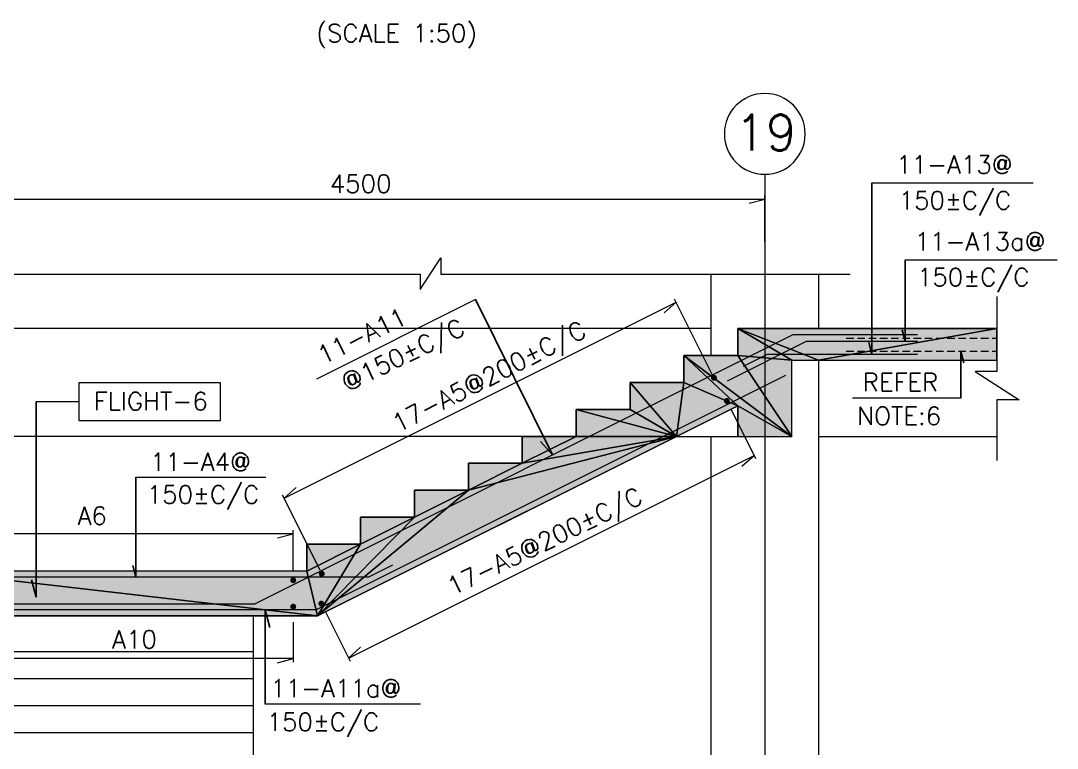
# Model space of a CAD drawing. Header units: millimetres. Extents: x 340192 to 549303, y -616317 to -538642.
# Drawn here: x 508412 to 517069, y -597026 to -590949 of the extents above; entities that cross this region are included whole.
import ezdxf
from ezdxf.enums import TextEntityAlignment as Align
from ezdxf.lldxf.tags import DXFTag

# ---------------------------------------------------------------- set-up
doc = ezdxf.new("R2010")
doc.units = ezdxf.units.MM
doc.header["$LTSCALE"] = 250
doc.header["$MEASUREMENT"] = 0
doc.linetypes.add('( Hidden )', pattern=[0.375, 0.25, -0.125])
doc.layers.get('DEFPOINTS').update_dxf_attribs({"lineweight": 0})
for name, color, linetype, lineweight in [('CV-CB-CIVIL', 70, 'Continuous', 0), ('CV-CB-DIM', 2, 'Continuous', 0), ('CV-CB-GRID', 8, 'CENTER', 5), ('CV-CB-GRID TXT', 6, 'Continuous', 0), ('CV-CB-HATCH', 2, 'Continuous', 0), ('CV-CB-LINE', 2, 'Continuous', 0), ('CV-CB-REINFORCEMENT', 6, 'Continuous', 0), ('CV-CB-SHADE', 25, 'Continuous', 0), ('CV-CB-TEXT', 3, 'Continuous', 0)]:
    doc.layers.add(name, color=color, linetype=linetype, lineweight=lineweight)
doc.styles.add('ROMANS', font='romans.shx')
tags = doc.linetypes.add('CENTER', pattern=[2, 1.25, -0.25, 0.25, -0.25]).pattern_tags.tags
tags[10:11] = [DXFTag(74, 4), DXFTag(75, 0), DXFTag(340, '0'), DXFTag(46, 1.0), DXFTag(50, 0.0), DXFTag(44, 0.0), DXFTag(45, 0.0)]
tags[8:9] = [DXFTag(74, 4), DXFTag(75, 0), DXFTag(340, '0'), DXFTag(46, 1.0), DXFTag(50, 0.0), DXFTag(44, 0.0), DXFTag(45, 0.0)]
tags[6:7] = [DXFTag(74, 4), DXFTag(75, 0), DXFTag(340, '0'), DXFTag(46, 1.0), DXFTag(50, 0.0), DXFTag(44, 0.0), DXFTag(45, 0.0)]
tags[4:5] = [DXFTag(74, 4), DXFTag(75, 0), DXFTag(340, '0'), DXFTag(46, 1.0), DXFTag(50, 0.0), DXFTag(44, 0.0), DXFTag(45, 0.0)]
doc.dimstyles.new('1.5', dxfattribs={"dimtxt": 150, "dimasz": 0.00045, "dimexe": 30, "dimexo": 7.5, "dimgap": 52.5, "dimtad": 1, "dimdec": 0, "dimlfac": 0.666667, "dimzin": 0, "dimdsep": 46, "dimtxsty": 'ROMANS', "dimblk": 'TICK', "dimcen": 0.09, "dimclrd": 2, "dimclre": 2, "dimclrt": 3, "dimadec": 0, "dimazin": 0, "dimtfac": 1, "dimtdec": 0, "dimtofl": 0, "dimtmove": 0, "dimatfit": 3, "dimfxl": 1, "dimtolj": 1, "dimtzin": 0, "dimlwd": -1, "dimlwe": -1, "dimarcsym": 1})
doc.dimstyles.new('CIVIL', dxfattribs={"dimtxt": 1, "dimasz": 0.0005, "dimexe": 50, "dimexo": 0, "dimgap": 50, "dimtad": 1, "dimdec": 0, "dimlfac": 0.001, "dimzin": 0, "dimdsep": 46, "dimtxsty": 'ROMANS', "dimblk": 'TICK', "dimcen": 0.09, "dimclrd": 2, "dimclre": 2, "dimclrt": 3, "dimadec": 0, "dimazin": 0, "dimtfac": 1, "dimtdec": 0, "dimtofl": 0, "dimtmove": 0, "dimatfit": 3, "dimldrblk": 'TICK', "dimfxl": 1, "dimfrac": 2, "dimtolj": 1, "dimtzin": 0, "dimarcsym": 0})

# ---------------------------------------------------------------- blocks, each defined once
blk = doc.blocks.new('TICK')
at = {"color": 3}
blk.add_line((-289777.747, -77645.713), (0, 0), dxfattribs=at)
blk = doc.blocks.new('*D110')
at = {"layer": 'CV-CB-HATCH', "color": 2, "transparency": 16777216}
for p, q in [((507875.9, -592795.8), (507875.9, -592408.1)), ((514625.9, -592795.8), (514625.9, -592408.1)), ((507875.9, -592438.1), (514625.9, -592438.1))]:
    blk.add_line(p, q, dxfattribs=at)
at = {"layer": 'DEFPOINTS', "color": 0, "transparency": 16777216}
for p in [(514625.9, -592438.1), (507875.9, -592803.3), (514625.9, -592803.3)]:
    blk.add_point(p, dxfattribs=at)
at = {"layer": 'CV-CB-HATCH', "color": 2, "transparency": 16777216, "xscale": 0.0004500000000000001, "yscale": 0.0004500000000000001, "zscale": 0.0004500000000000001, "rotation": 180}
blk.add_blockref('TICK', (507875.9, -592438.1), dxfattribs=at)
at = {"layer": 'CV-CB-HATCH', "color": 2, "transparency": 16777216, "xscale": 0.0004500000000000001, "yscale": 0.0004500000000000001, "zscale": 0.0004500000000000001}
blk.add_blockref('TICK', (514625.9, -592438.1), dxfattribs=at)
at = {"layer": 'CV-CB-HATCH', "color": 3, "transparency": 16777216, "insert": (511250.9, -592310.6), "char_height": 150, "attachment_point": 5, "style": 'ROMANS'}
blk.add_mtext('\\A1;4500', dxfattribs=at)
blk = doc.blocks.new('*D137')
at = {"layer": 'CV-CB-REINFORCEMENT', "color": 2, "transparency": 16777216}
for p, q in [((514187.4, -593902.9), (513872.8, -593273.6)), ((510612.3, -594937.4), (513886.2, -593300.4)), ((510913.3, -595539.2), (510598.9, -594910.5))]:
    blk.add_line(p, q, dxfattribs=at)
at = {"layer": 'DEFPOINTS', "color": 0, "transparency": 16777216}
for p in [(513886.2, -593300.4), (514190.8, -593909.7, -465066.3), (510916.6, -595545.9)]:
    blk.add_point(p, dxfattribs=at)
at = {"layer": 'CV-CB-REINFORCEMENT', "color": 2, "transparency": 16777216, "xscale": 0.00045, "yscale": 0.00045, "zscale": 0.00045}
for p, rotation in [((513886.2, -593300.4), 26.565051177103), ((510612.3, -594937.4), 206.565051177103)]:
    blk.add_blockref('TICK', p, dxfattribs=dict(at, rotation=rotation))
blk = doc.blocks.new('*D103')
at = {"layer": 'CV-CB-DIM', "color": 2, "transparency": 16777216}
for p, q in [((514342.5, -594191.7), (514549.5, -594605.9)), ((511150.1, -596272.1), (514536.1, -594579)), ((510956.4, -595884.7), (511163.5, -596298.9))]:
    blk.add_line(p, q, dxfattribs=at)
at = {"layer": 'DEFPOINTS', "color": 0, "transparency": 16777216}
for p in [(514308.9, -594124.6, 465066.3), (514536.1, -594579), (510922.9, -595817.7)]:
    blk.add_point(p, dxfattribs=at)
at = {"layer": 'CV-CB-DIM', "color": 2, "transparency": 16777216, "xscale": 0.00045, "yscale": 0.00045, "zscale": 0.00045}
for p, rotation in [((514536.1, -594579), 26.565051177103), ((511150.1, -596272.1), 206.565051177103)]:
    blk.add_blockref('TICK', p, dxfattribs=dict(at, rotation=rotation))
blk = doc.blocks.new('*D106')
at = {"layer": 'CV-CB-DIM', "color": 2, "transparency": 16777216}
for p, q in [((508142.3, -595547.1), (508142.3, -595203.5)), ((510688, -595547.1), (510688, -595203.5)), ((510688, -595233.5), (508142.3, -595233.5))]:
    blk.add_line(p, q, dxfattribs=at)
at = {"layer": 'DEFPOINTS', "color": 0, "transparency": 16777216}
for p in [(508142.3, -595233.5), (508142.3, -595622.1), (510688, -595622.1)]:
    blk.add_point(p, dxfattribs=at)
at = {"layer": 'CV-CB-DIM', "color": 2, "transparency": 16777216, "xscale": 0.00045, "yscale": 0.00045, "zscale": 0.00045, "rotation": 180}
blk.add_blockref('TICK', (508142.3, -595233.5), dxfattribs=at)
at = {"layer": 'CV-CB-DIM', "color": 2, "transparency": 16777216, "xscale": 0.00045, "yscale": 0.00045, "zscale": 0.00045}
blk.add_blockref('TICK', (510688, -595233.5), dxfattribs=at)
blk = doc.blocks.new('*D107')
at = {"layer": 'CV-CB-DIM', "color": 2, "transparency": 16777216}
for p, q in [((508142.3, -595942.9), (508142.3, -596305.9)), ((510688, -595973.2), (510688, -596305.9)), ((510688, -596275.9), (508142.3, -596275.9))]:
    blk.add_line(p, q, dxfattribs=at)
at = {"layer": 'DEFPOINTS', "color": 0, "transparency": 16777216}
for p in [(508142.3, -595867.9), (510688, -595898.2), (508142.3, -596275.9)]:
    blk.add_point(p, dxfattribs=at)
at = {"layer": 'CV-CB-DIM', "color": 2, "transparency": 16777216, "xscale": 0.00045, "yscale": 0.00045, "zscale": 0.00045, "rotation": 180}
blk.add_blockref('TICK', (508142.3, -596275.9), dxfattribs=at)
at = {"layer": 'CV-CB-DIM', "color": 2, "transparency": 16777216, "xscale": 0.00045, "yscale": 0.00045, "zscale": 0.00045}
blk.add_blockref('TICK', (510688, -596275.9), dxfattribs=at)

msp = doc.modelspace()

# ---------------------------------------------------------------- hatches: boundary and pattern name
at = {"layer": 'CV-CB-REINFORCEMENT'}
h = msp.add_hatch(color=256, dxfattribs=at)
edge = h.paths.add_edge_path()
edge.add_arc((514201.76, -593931.6), 25, 0, 360)
h = msp.add_hatch(color=256, dxfattribs=at)
edge = h.paths.add_edge_path()
edge.add_arc((514308.93, -594124.63), 25, 0, 360)
h = msp.add_hatch(color=256, dxfattribs=at)
edge = h.paths.add_edge_path()
edge.add_arc((510926.26, -595568.29), 25, 0, 360)
h = msp.add_hatch(color=256, dxfattribs=at)
edge = h.paths.add_edge_path()
edge.add_arc((510688, -595622.1), 25, 0, 360)
h = msp.add_hatch(color=256, dxfattribs=at)
edge = h.paths.add_edge_path()
edge.add_arc((510922.88, -595817.65), 25, 0, 360)
h = msp.add_hatch(color=256, dxfattribs=at)
edge = h.paths.add_edge_path()
edge.add_arc((510688, -595842.89), 25, 0, 360)
at = {"layer": 'CV-CB-SHADE', "ltscale": 1.5}
msp.add_hatch(color=256, dxfattribs=at).paths.add_polyline_path([(507650.92, -596220.62), (507650.92, -595545.62), (510800.92, -595545.62), (510800.92, -595320.62), (511250.92, -595320.62), (511250.92, -595095.62), (511700.92, -595095.62), (511700.92, -594870.62), (512150.92, -594870.62), (512150.92, -594645.62), (512600.92, -594645.62), (512600.92, -594420.62), (513050.92, -594420.62), (513050.92, -594195.62), (513500.92, -594195.62), (513500.92, -593970.62), (513950.92, -593970.62), (513950.92, -593745.62), (514012.4, -593745.62), (514400.92, -593745.62), (514400.92, -593520.62), (514850.92, -593520.62), (516565.39, -593520.62), (516565.39, -593783.12), (514850.92, -593783.12), (514850.92, -594420.62), (514400.92, -594420.62), (514400.92, -594164.89), (510889.45, -595920.62), (508100.92, -595920.62), (508100.92, -596220.62)])

# ---------------------------------------------------------------- linework, layer by layer
at = {"layer": 'CV-CB-CIVIL', "ltscale": 1.5}
for p, q in [((514175.92, -593064.63, -1860265.17), (514175.92, -593745.62, -1860265.17)), ((515075.92, -593064.63, -1860265.17), (515075.92, -593520.62, -1860265.17)), ((514175.92, -593520.62, -1860265.17), (508100.92, -593520.62, -1860265.17)), ((514400.92, -593520.62, -1860265.17), (516564.56, -593520.62, -1860265.17)), ((514850.92, -593783.12, -1860265.17), (516564.56, -593783.12, -1860265.17)), ((515075.92, -593782.95, -1860265.17), (515075.92, -600270.62, -1860265.17)), ((514400.92, -594164.89, -1860265.17), (510889.45, -595920.62, -1860265.17)), ((513050.92, -594420.62, -1860265.17), (508100.92, -594420.62, -1860265.17)), ((513889.45, -594420.62, -1860265.17), (514850.92, -594420.62, -1860265.17)), ((514175.92, -594420.62, -1860265.17), (514175.92, -600045.62, -1860265.17)), ((515075.92, -594420.62, -1860265.17), (516564.56, -594420.62, -1860265.17)), ((510800.92, -595545.62, -1860265.17), (507650.92, -595545.62, -1860265.17)), ((510889.45, -595920.62, -1860265.17), (508100.92, -595920.62, -1860265.17)), ((510353.79, -595920.62, -1860265.17), (510353.79, -598245.62, -1860265.17)), ((510353.79, -596220.62, -1860265.17), (508100.92, -596220.62, -1860265.17)), ((510353.79, -596445.62, -1860265.17), (508100.92, -596445.62, -1860265.17)), ((510353.79, -596670.62, -1860265.17), (508100.92, -596670.62, -1860265.17)), ((510353.79, -596895.62, -1860265.17), (508100.92, -596895.62, -1860265.17))]:
    msp.add_line(p, q, dxfattribs=at)
at = {"layer": 'CV-CB-CIVIL'}
for p, q in [((514850.92, -594420.62, -1860265.17), (514850.92, -593782.95, -1860265.17)), ((514400.92, -594420.62, -1860265.17), (514400.92, -594164.89, -1860265.17))]:
    msp.add_line(p, q, dxfattribs=at)
at = {"layer": 'CV-CB-CIVIL', "color": 2, "ltscale": 0.632812}
for p, q in [((516564.56, -593879.34, -1860265.17), (516384.06, -593879.34, -1860265.17)), ((516384.06, -593879.34, -1860265.17), (516750.92, -594115.78, -1860265.17)), ((516750.92, -594115.78, -1860265.17), (516564.56, -594115.78, -1860265.17))]:
    msp.add_line(p, q, dxfattribs=at)
at = {"layer": 'CV-CB-CIVIL', "color": 2, "ltscale": 0.632812, "elevation": -1860265.17, "flags": 128}
for points in [[(516564.56, -593251.48), (516564.56, -593879.34)], [(516564.56, -594115.78), (516564.56, -594622.79)]]:
    msp.add_lwpolyline(points, dxfattribs=at)
at = {"layer": 'CV-CB-CIVIL', "ltscale": 1.5, "elevation": -1860265.17, "flags": 128}
msp.add_lwpolyline([(510800.92, -595545.62), (510800.92, -595320.62), (511250.92, -595320.62), (511250.92, -595095.62), (511700.92, -595095.62), (511700.92, -594870.62), (512150.92, -594870.62), (512150.92, -594645.62), (512600.92, -594645.62), (512600.92, -594420.62), (513050.92, -594420.62), (513050.92, -594195.62), (513500.92, -594195.62), (513500.92, -593970.62), (513950.92, -593970.62), (513950.92, -593745.62), (514400.92, -593745.62), (514400.92, -593520.62)], dxfattribs=at)
at = {"layer": 'CV-CB-DIM', "color": 2, "ltscale": 1}
for p, q in [((515520.22, -592303.67, -2037740.54), (516868.49, -592303.67, -2037740.54)), ((515798.95, -592944.89, -2037740.54), (517068.57, -592944.89, -2037740.54)), ((509373.71, -594760.45, -1860265.17), (510458.8, -594760.45, -1860265.17))]:
    msp.add_line(p, q, dxfattribs=at)
at = {"layer": 'CV-CB-DIM', "color": 2}
for p, q in [((512210.64, -593278.39, -2037740.54), (510883.34, -593942.04, -2037740.54)), ((516262.37, -594101.51, -1821509.47), (515358.85, -594101.51, -1821509.47))]:
    msp.add_line(p, q, dxfattribs=at)
at = {"layer": 'CV-CB-GRID', "ltscale": 1.5}
msp.add_line((514625.92, -592231.42, -1860265.17), (514625.92, -609088.74, -1860265.17), dxfattribs=at)
at = {"layer": 'CV-CB-GRID TXT', "color": 6, "ltscale": 0.001125, "extrusion": (0, 0, -1)}
msp.add_circle((-514625.92, -591893.92, 1860265.17), 337.5, dxfattribs=at)
at = {"layer": 'CV-CB-HATCH', "color": 2}
for p, q in [((508897.54, -594131.08, -523198.24), (508541.93, -594131.08, -1395198.88)), ((511751.87, -596658.43, -1179266.31), (510454.52, -596658.43, -1860265.17))]:
    msp.add_line(p, q, dxfattribs=at)
at = {"layer": 'CV-CB-LINE', "ltscale": 0.457207}
for p, q in [((511748.72, -593194.23, -1860265.17), (511919.54, -592929.18, -1860265.17)), ((511919.54, -592929.18, -1860265.17), (511919.54, -593064.63, -1860265.17)), ((511748.72, -593064.63, -1860265.17), (511748.72, -593194.23, -1860265.17))]:
    msp.add_line(p, q, dxfattribs=at)
at = {"layer": 'CV-CB-LINE', "ltscale": 0.632812, "elevation": -1860265.17, "flags": 128}
for points in [[(506754.19, -593064.63), (511748.72, -593064.63)], [(511919.54, -593064.63), (515340.21, -593064.63)]]:
    msp.add_lwpolyline(points, dxfattribs=at)
at = {"layer": 'CV-CB-REINFORCEMENT'}
for p, q in [((510362.72, -595820.62, -2325331.46), (514862.72, -593570.62, -2325331.46)), ((514315.73, -593955.92, -1860265.17), (514975.58, -593626, -1860265.17)), ((514862.72, -593570.62, -1860265.17), (515900.22, -593570.62, -1860265.17)), ((514975.58, -593626, -1860265.17), (515900.22, -593626, -1860265.17)), ((514448.29, -593833.74, -1860265.17), (514649.53, -593733.12, -1860265.17)), ((514649.53, -593733.12, -1860265.17), (515900.22, -593733.12, -1860265.17)), ((510877.64, -595870.62, -2325331.46), (514800.92, -593908.99, -2325331.46)), ((511517.08, -595495, -1860265.17), (511315.84, -595595.62, -1860265.17)), ((511315.84, -595595.62, -1860265.17), (507730.92, -595595.62, -1860265.17)), ((510877.64, -595870.62, -1860265.17), (507780.92, -595870.62, -1860265.17))]:
    msp.add_line(p, q, dxfattribs=at)
at = {"layer": 'CV-CB-REINFORCEMENT', "color": 1, "linetype": '( Hidden )'}
for p, q in [((515306.29, -593599.77, -1860265.17), (516564.56, -593599.77, -1860265.17)), ((515306.29, -593709.96, -1860265.17), (516564.56, -593709.96, -1860265.17))]:
    msp.add_line(p, q, dxfattribs=at)
at = {"layer": 'CV-CB-REINFORCEMENT', "ltscale": 1.5}
msp.add_line((510362.72, -595820.62, -1860265.17), (508184.06, -595820.62, -1860265.17), dxfattribs=at)
at = {"layer": 'CV-CB-TEXT', "color": 2, "ltscale": 0.75}
msp.add_3dface([(510081.16, -593974.49, -523198.24), (508897.54, -593974.49, -523198.24), (508897.54, -594287.67, -523198.24), (510081.16, -594287.67, -523198.24)], dxfattribs=at)

# ---------------------------------------------------------------- texts
at = {"layer": 'CV-CB-GRID TXT', "color": 6, "style": 'ROMANS'}
msp.add_text('19', height=300, dxfattribs=at).set_placement((514634.63, -591883.16, -1860265.17), align=Align.MIDDLE_CENTER)
at = {"layer": 'CV-CB-TEXT', "style": 'ROMANS'}
msp.add_text('(SCALE 1:50)', height=150, dxfattribs=at).set_placement((511552.23, -591127.39, -1240176.81), align=Align.CENTER)
at = {"layer": 'CV-CB-TEXT', "lineweight": 0, "style": 'ROMANS'}
for s, p in [('11-A11', (511586.87, -593338.7, -2037736.04)), ('@150%%pC/C', (512070.24, -593429.65, -2037736.04))]:
    msp.add_text(s, height=150, rotation=26, dxfattribs=at).set_placement(p, align=Align.TOP_RIGHT)
for rotation, p in [(27, (513149.13, -593582.62, -2037274.89)), (26, (513619.99, -594972.95, -2037274.89))]:
    msp.add_text('17-A5@200%%pC/C', height=150, rotation=rotation, dxfattribs=at).set_placement(p, align=Align.RIGHT)
for s, p in [('REFER', (515444.59, -594043.49, -285539.4)), ('NOTE:6', (515397.76, -594324.74, -285539.4)), ('A6', (508887.15, -595158.54, -1507313.07)), ('A10', (509176.29, -596191.51, -1739846.22)), ('11-A11a@', (510497.5, -596599.87, -750605.7)), ('150%%pC/C', (510466.86, -596880.64, -750605.7))]:
    msp.add_text(s, height=150, dxfattribs=at).set_placement(p)
at = {"layer": 'CV-CB-TEXT', "color": 4, "lineweight": 0, "style": 'ROMANS'}
msp.add_text('FLIGHT-6', height=150, dxfattribs=at).set_placement((509974.42, -594201.79, -523198.24), align=Align.RIGHT)
at = {"layer": 'CV-CB-TEXT', "lineweight": 0, "char_height": 150, "attachment_point": 1, "line_spacing_factor": 1.2, "style": 'ROMANS'}
for s, insert in [('11-A13@', (515724.24, -592075.76, -2037740.54)), ('150%%pC/C', (515744.93, -592374.58, -2037740.54)), ('11-A13a@', (515877.28, -592716.98, -2037740.54)), ('150%%pC/C', (515897.78, -593015.8, -2037740.54)), ('11-A4@', (509492.54, -594559.33, -1860265.17)), ('150%%pC/C', (509465.18, -594831.36, -1860265.17))]:
    msp.add_mtext(s, dxfattribs=dict(at, insert=insert))

# ---------------------------------------------------------------- dimensions: what is measured, and where the dimension line sits
at = {"layer": 'CV-CB-DIM', "color": 2}
for base, p1, p2, angle, picture, middle in [((514536.13, -594579.03, -2037740.54), (510922.88, -595817.65, -2037740.54), (514308.93, -594124.63, -1572674.25), 26.565051, '*D103', (512843.11, -595425.54, -2037740.54)), ((508142.35, -595233.54, -1507313.07), (510688, -595622.1, -1507313.07), (508142.35, -595622.1, -1507313.07), 180, '*D106', (509415.17, -595233.54, -1507313.07)), ((508142.35, -596275.86, -1507313.07), (510688, -595898.18, -1507313.07), (508142.35, -595867.89, -1507313.07), 180, '*D107', (509415.17, -596275.86, -1507313.07))]:
    dim = msp.add_linear_dim(base=base, p1=p1, p2=p2, angle=angle, text=' ', dimstyle='1.5', override={"dimexo": 75, "dimcen": 0.09}, dxfattribs=at)
    dim.commit()
    dim.dimension.update_dxf_attribs({"geometry": picture, "text_midpoint": middle})
at = {"layer": 'CV-CB-HATCH', "color": 2}
dim = msp.add_linear_dim(base=(514625.92, -592438.07, -1860265.17), p1=(507875.92, -592803.29, -1860265.17), p2=(514625.92, -592803.29, -1860265.17), dimstyle='1.5', override={"dimtxt": 150, "dimasz": 0.00045, "dimexe": 30, "dimexo": 7.5, "dimgap": 52.5, "dimcen": 0.09, "dimdle": 50}, dxfattribs=at)
dim.commit()
dim.dimension.update_dxf_attribs({"geometry": '*D110', "text_midpoint": (511250.92, -592310.57, -1860265.17)})
at = {"layer": 'CV-CB-REINFORCEMENT', "color": 2}
dim = msp.add_linear_dim(base=(513886.18, -593300.42, -1572674.25), p1=(510916.61, -595545.94, -1572674.25), p2=(514190.79, -593909.66, -2037740.54), angle=26.565051, text=' ', dimstyle='1.5', override={"dimexo": 7.5, "dimcen": 0.09}, dxfattribs=at)
dim.commit()
dim.dimension.update_dxf_attribs({"geometry": '*D137', "text_midpoint": (512249.25, -594118.89, -1572674.25)})

# ---------------------------------------------------------------- meshes
at = {"layer": 'CV-CB-SHADE', "ltscale": 1.5}
mesh = msp.add_polyface(dxfattribs=at)
corners = [(510889.45, -595920.62, -1860265.17), (513889.45, -594420.62, -1860265.17), (514400.92, -594164.89, -1860265.17), (514400.92, -594420.62, -1860265.17), (514850.92, -594420.62, -1860265.17), (514850.92, -593782.95, -1860265.17), (515075.92, -593782.97, -1860265.17), (515075.92, -593782.95, -1860265.17), (515075.92, -593782.97, -1860265.17), (516564.56, -593783.12, -1860265.17), (516564.56, -593520.62, -1860265.17), (514400.92, -593520.62, -1860265.17), (514400.92, -593745.62, -1860265.17), (513950.92, -593745.62, -1860265.17), (513950.92, -593970.62, -1860265.17), (513500.92, -593970.62, -1860265.17), (513500.92, -594195.62, -1860265.17), (513050.92, -594195.62, -1860265.17), (513050.92, -594420.62, -1860265.17), (512600.92, -594420.62, -1860265.17), (512600.92, -594645.62, -1860265.17), (512150.92, -594645.62, -1860265.17), (512150.92, -594870.62, -1860265.17), (511700.92, -594870.62, -1860265.17), (511700.92, -595095.62, -1860265.17), (511250.92, -595095.62, -1860265.17), (511250.92, -595320.62, -1860265.17), (510800.92, -595320.62, -1860265.17), (510800.92, -595545.62, -1860265.17), (507650.92, -595545.62, -1860265.17), (507650.92, -595545.62, -1544684.47), (507650.92, -596220.62, -1507313.07), (507650.92, -596220.62, -2187047.8), (508100.92, -596220.62, -2187047.8), (508100.92, -596220.62, -1860265.17), (508100.92, -595920.62, -1860265.17)]
mesh.append_faces([[corners[k] for k in face] for face in [(24, 22, 23), (34, 32, 33), (10, 6, 9), (4, 2, 3), (26, 24, 25), (28, 26, 27), (20, 18, 19), (22, 20, 21)]], dxfattribs={"vtx0": -1})
mesh.append_faces([[corners[k] for k in face] for face in [(31, 34, 30), (30, 34, 29), (15, 1, 14), (18, 1, 17), (7, 11, 8), (11, 7, 10), (5, 12, 4), (12, 5, 11), (0, 29, 35), (29, 0, 28), (14, 2, 13)]], dxfattribs={"vtx0": -1, "vtx1": -1})
mesh.append_faces([[corners[k] for k in face] for face in [(22, 24, 0), (0, 24, 26), (1, 18, 20), (28, 0, 26), (1, 20, 22), (2, 4, 13)]], dxfattribs={"vtx0": -1, "vtx1": -1, "vtx2": -1})
mesh.append_faces([[corners[k] for k in face] for face in [(34, 31, 32), (29, 34, 35), (1, 15, 16), (1, 16, 17), (11, 5, 8), (10, 7, 6), (22, 0, 1), (14, 1, 2), (4, 12, 13)]], dxfattribs={"vtx0": -1, "vtx2": -1})

# ---------------------------------------------------------------- leaders
at = {"layer": 'CV-CB-DIM', "color": 2}
for points in [[(515520.22, -593733.12, -2037740.54), (515520.22, -592303.67, -2037740.54)], [(515798.95, -593626.47, -2037740.54), (515798.95, -592944.89, -2037740.54)], [(516262.37, -593710.96, -1821509.47), (516262.37, -594101.51, -1821509.47)], [(509373.71, -595595.62, -1860265.17), (509373.71, -594760.45, -1860265.17)]]:
    msp.add_leader(points, dimstyle='CIVIL', override={"dimtxt": 0.666667, "dimasz": 0.000333333, "dimgap": 33.333335, "dimclrd": 0}, dxfattribs=at)
at = {"layer": 'CV-CB-HATCH', "color": 2}
for points in [[(512852.89, -594575.54, -2037740.54), (512210.64, -593278.39, -2037740.54)], [(508541.93, -595762.55, -1395198.88), (508541.93, -594131.08, -1395198.88)], [(510454.52, -595870.62, -1860265.17), (510454.52, -596658.43, -1860265.17)]]:
    msp.add_leader(points, dimstyle='CIVIL', override={"dimclrd": 0}, dxfattribs=at)

doc.saveas('drawing.dxf')
